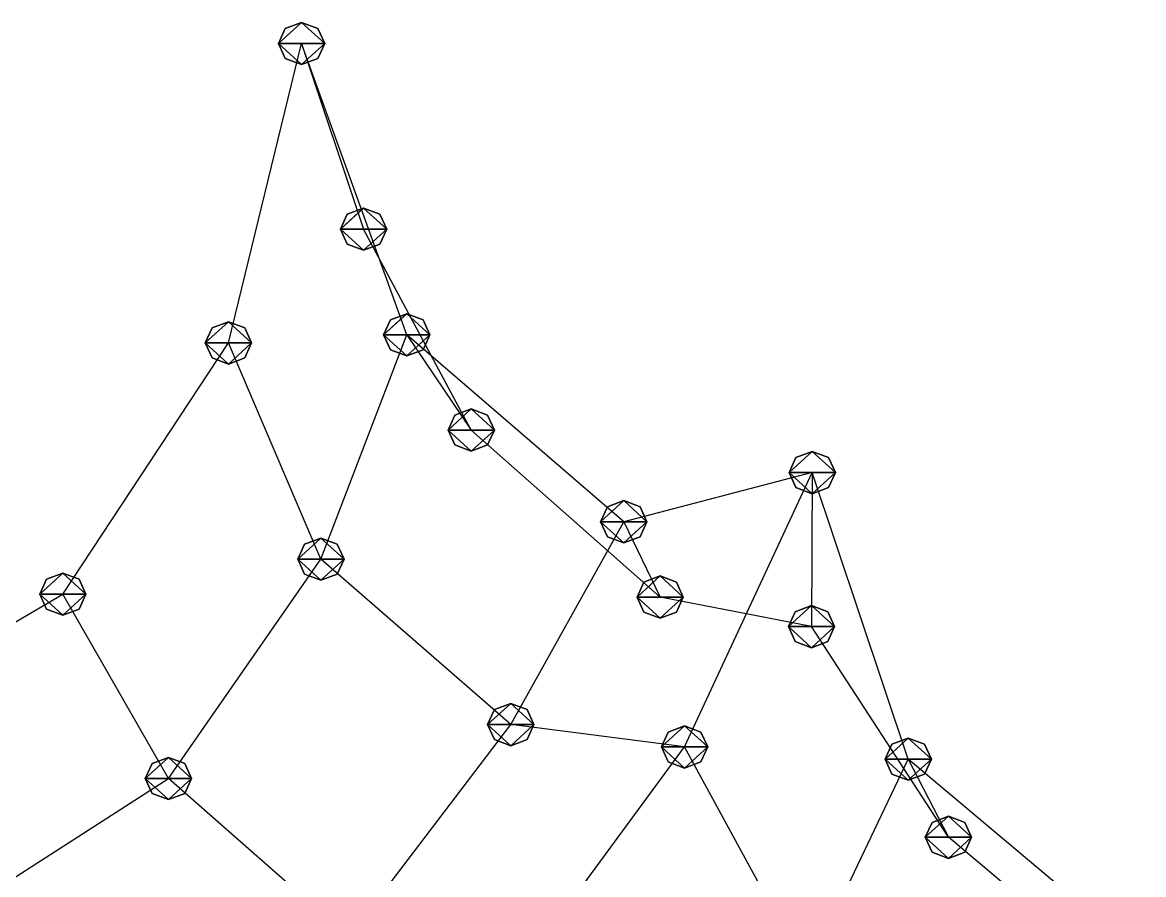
# Model space of a CAD drawing. Header units: metres. Extents: x -61 to 61, y -50 to 61.
# Drawn here: x -18.23 to 30.32, y 24.35 to 61.25 of the extents above; entities that cross this region are included whole.
import ezdxf

# ---------------------------------------------------------------- set-up
doc = ezdxf.new("R2010")
doc.units = ezdxf.units.M

msp = doc.modelspace()

# ---------------------------------------------------------------- linework, layer by layer
for p, q in [((-6.142948, 61.248173, -192.29597), (-6.8500547, 60.98041, -192.17728)), ((-6.142948, 61.248173, -192.29597), (-6.8500547, 60.98041, -192.17728)), ((-5.4358416, 60.98041, -192.17728), (-6.142948, 61.248173, -192.29597)), ((-5.4358416, 60.98041, -192.17728), (-6.142948, 61.248173, -192.29597)), ((-6.8500547, 60.98041, -192.17728), (-7.142948, 60.33397, -191.89072)), ((-6.8500547, 60.98041, -192.17728), (-7.142948, 60.33397, -191.89072)), ((-5.142948, 60.33397, -191.89072), (-5.4358416, 60.98041, -192.17728)), ((-5.142948, 60.33397, -191.89072), (-5.4358416, 60.98041, -192.17728)), ((-9.315121, 47.37079, -183.74988), (-6.142948, 60.33397, -191.89072)), ((-7.142948, 60.33397, -191.89072), (-6.8500547, 59.687527, -191.60416)), ((-7.142948, 60.33397, -191.89072), (-6.8500547, 59.687527, -191.60416)), ((-1.5893822, 47.722572, -184.19968), (-6.142948, 60.33397, -191.89072)), ((-6.142948, 60.33397, -191.89072), (-3.4588814, 52.298218, -181.24937)), ((-5.4358416, 59.687527, -191.60416), (-5.142948, 60.33397, -191.89072)), ((-5.4358416, 59.687527, -191.60416), (-5.142948, 60.33397, -191.89072)), ((-6.8500547, 59.687527, -191.60416), (-6.142948, 59.419765, -191.48546)), ((-6.8500547, 59.687527, -191.60416), (-6.142948, 59.419765, -191.48546)), ((-6.142948, 59.419765, -191.48546), (-5.4358416, 59.687527, -191.60416)), ((-6.142948, 59.419765, -191.48546), (-5.4358416, 59.687527, -191.60416)), ((-4.165988, 52.94466, -181.53593), (-4.4588814, 52.298218, -181.24937)), ((-4.165988, 52.94466, -181.53593), (-4.4588814, 52.298218, -181.24937)), ((-3.4588814, 53.21242, -181.65463), (-4.165988, 52.94466, -181.53593)), ((-3.4588814, 53.21242, -181.65463), (-4.165988, 52.94466, -181.53593)), ((-2.7517748, 52.94466, -181.53593), (-3.4588814, 53.21242, -181.65463)), ((-2.7517748, 52.94466, -181.53593), (-3.4588814, 53.21242, -181.65463)), ((-2.4588814, 52.298218, -181.24937), (-2.7517748, 52.94466, -181.53593)), ((-2.4588814, 52.298218, -181.24937), (-2.7517748, 52.94466, -181.53593)), ((-4.4588814, 52.298218, -181.24937), (-4.165988, 51.651775, -180.96281)), ((-4.4588814, 52.298218, -181.24937), (-4.165988, 51.651775, -180.96281)), ((1.2054482, 43.596977, -174.78705), (-3.4588814, 52.298218, -181.24937)), ((-2.7517748, 51.651775, -180.96281), (-2.4588814, 52.298218, -181.24937)), ((-2.7517748, 51.651775, -180.96281), (-2.4588814, 52.298218, -181.24937)), ((-4.165988, 51.651775, -180.96281), (-3.4588814, 51.384014, -180.84412)), ((-4.165988, 51.651775, -180.96281), (-3.4588814, 51.384014, -180.84412)), ((-3.4588814, 51.384014, -180.84412), (-2.7517748, 51.651775, -180.96281)), ((-3.4588814, 51.384014, -180.84412), (-2.7517748, 51.651775, -180.96281)), ((-1.5893822, 48.636776, -184.60493), (-2.2964888, 48.369015, -184.48624)), ((-1.5893822, 48.636776, -184.60493), (-2.2964888, 48.369015, -184.48624)), ((-0.88227546, 48.369015, -184.48624), (-1.5893822, 48.636776, -184.60493)), ((-0.88227546, 48.369015, -184.48624), (-1.5893822, 48.636776, -184.60493)), ((-9.315121, 48.284992, -184.15514), (-10.022227, 48.01723, -184.03644)), ((-9.315121, 48.284992, -184.15514), (-10.022227, 48.01723, -184.03644)), ((-8.608014, 48.01723, -184.03644), (-9.315121, 48.284992, -184.15514)), ((-8.608014, 48.01723, -184.03644), (-9.315121, 48.284992, -184.15514)), ((-2.2964888, 48.369015, -184.48624), (-2.5893822, 47.722572, -184.19968)), ((-2.2964888, 48.369015, -184.48624), (-2.5893822, 47.722572, -184.19968)), ((-0.5893823, 47.722572, -184.19968), (-0.88227546, 48.369015, -184.48624)), ((-0.5893823, 47.722572, -184.19968), (-0.88227546, 48.369015, -184.48624)), ((-10.022227, 48.01723, -184.03644), (-10.315121, 47.37079, -183.74988)), ((-10.022227, 48.01723, -184.03644), (-10.315121, 47.37079, -183.74988)), ((-8.315121, 47.37079, -183.74988), (-8.608014, 48.01723, -184.03644)), ((-8.315121, 47.37079, -183.74988), (-8.608014, 48.01723, -184.03644)), ((-5.3030434, 38.005547, -178.19658), (-1.5893822, 47.722572, -184.19968)), ((-2.5893822, 47.722572, -184.19968), (-2.296489, 47.07613, -183.91312)), ((-2.5893822, 47.722572, -184.19968), (-2.296489, 47.07613, -183.91312)), ((7.806984, 39.62567, -187.3828), (-1.5893822, 47.722572, -184.19968)), ((-1.5893822, 47.722572, -184.19968), (1.2054482, 43.596977, -174.78705)), ((-0.88227546, 47.07613, -183.91312), (-0.5893823, 47.722572, -184.19968)), ((-0.88227546, 47.07613, -183.91312), (-0.5893823, 47.722572, -184.19968)), ((-16.483028, 36.492134, -182.34744), (-9.315121, 47.37079, -183.74988)), ((-10.315121, 47.37079, -183.74988), (-10.022227, 46.724346, -183.46332)), ((-10.315121, 47.37079, -183.74988), (-10.022227, 46.724346, -183.46332)), ((-5.3030434, 38.005547, -178.19658), (-9.315121, 47.37079, -183.74988)), ((-8.608014, 46.724346, -183.46332), (-8.315121, 47.37079, -183.74988)), ((-8.608014, 46.724346, -183.46332), (-8.315121, 47.37079, -183.74988)), ((-10.022227, 46.724346, -183.46332), (-9.315121, 46.456585, -183.34462)), ((-10.022227, 46.724346, -183.46332), (-9.315121, 46.456585, -183.34462)), ((-9.315121, 46.456585, -183.34462), (-8.608014, 46.724346, -183.46332)), ((-9.315121, 46.456585, -183.34462), (-8.608014, 46.724346, -183.46332)), ((-2.296489, 47.07613, -183.91312), (-1.5893822, 46.80837, -183.79442)), ((-2.296489, 47.07613, -183.91312), (-1.5893822, 46.80837, -183.79442)), ((-1.5893822, 46.80837, -183.79442), (-0.88227546, 47.07613, -183.91312)), ((-1.5893822, 46.80837, -183.79442), (-0.88227546, 47.07613, -183.91312)), ((0.49834144, 44.24342, -175.07361), (0.20544815, 43.596977, -174.78705)), ((0.49834144, 44.24342, -175.07361), (0.20544815, 43.596977, -174.78705)), ((1.2054482, 44.51118, -175.1923), (0.49834144, 44.24342, -175.07361)), ((1.2054482, 44.51118, -175.1923), (0.49834144, 44.24342, -175.07361)), ((1.9125549, 44.24342, -175.07361), (1.2054482, 44.51118, -175.1923)), ((1.9125549, 44.24342, -175.07361), (1.2054482, 44.51118, -175.1923)), ((2.2054482, 43.596977, -174.78705), (1.9125549, 44.24342, -175.07361)), ((2.2054482, 43.596977, -174.78705), (1.9125549, 44.24342, -175.07361)), ((0.20544815, 43.596977, -174.78705), (0.49834138, 42.950535, -174.50049)), ((0.20544815, 43.596977, -174.78705), (0.49834138, 42.950535, -174.50049)), ((9.382599, 36.363228, -177.32101), (1.2054482, 43.596977, -174.78705)), ((1.9125549, 42.950535, -174.50049), (2.2054482, 43.596977, -174.78705)), ((1.9125549, 42.950535, -174.50049), (2.2054482, 43.596977, -174.78705)), ((0.49834138, 42.950535, -174.50049), (1.2054482, 42.682774, -174.38179)), ((0.49834138, 42.950535, -174.50049), (1.2054482, 42.682774, -174.38179)), ((1.2054482, 42.682774, -174.38179), (1.9125549, 42.950535, -174.50049)), ((1.2054482, 42.682774, -174.38179), (1.9125549, 42.950535, -174.50049)), ((15.264569, 42.40272, -200.28978), (14.971676, 41.75628, -200.00322)), ((15.264569, 42.40272, -200.28978), (14.971676, 41.75628, -200.00322)), ((15.971676, 42.670483, -200.40848), (15.264569, 42.40272, -200.28978)), ((15.971676, 42.670483, -200.40848), (15.264569, 42.40272, -200.28978)), ((16.678783, 42.40272, -200.28978), (15.971676, 42.670483, -200.40848)), ((16.678783, 42.40272, -200.28978), (15.971676, 42.670483, -200.40848)), ((16.971676, 41.75628, -200.00322), (16.678783, 42.40272, -200.28978)), ((16.971676, 41.75628, -200.00322), (16.678783, 42.40272, -200.28978)), ((15.971676, 41.75628, -200.00322), (7.806984, 39.62567, -187.3828)), ((10.444778, 29.875504, -189.5455), (15.971676, 41.75628, -200.00322)), ((14.971676, 41.75628, -200.00322), (15.264569, 41.109837, -199.71666)), ((14.971676, 41.75628, -200.00322), (15.264569, 41.109837, -199.71666)), ((15.971676, 41.75628, -200.00322), (15.935162, 35.084488, -187.00778)), ((20.12975, 29.346588, -192.00597), (15.971676, 41.75628, -200.00322)), ((16.678783, 41.109837, -199.71666), (16.971676, 41.75628, -200.00322)), ((16.678783, 41.109837, -199.71666), (16.971676, 41.75628, -200.00322)), ((15.264569, 41.109837, -199.71666), (15.971676, 40.842075, -199.59796)), ((15.264569, 41.109837, -199.71666), (15.971676, 40.842075, -199.59796)), ((15.971676, 40.842075, -199.59796), (16.678783, 41.109837, -199.71666)), ((15.971676, 40.842075, -199.59796), (16.678783, 41.109837, -199.71666)), ((7.806984, 40.539875, -187.78806), (7.0998774, 40.272114, -187.66936)), ((7.806984, 40.539875, -187.78806), (7.0998774, 40.272114, -187.66936)), ((8.514091, 40.272114, -187.66936), (7.806984, 40.539875, -187.78806)), ((8.514091, 40.272114, -187.66936), (7.806984, 40.539875, -187.78806)), ((7.0998774, 40.272114, -187.66936), (6.806984, 39.62567, -187.3828)), ((7.0998774, 40.272114, -187.66936), (6.806984, 39.62567, -187.3828)), ((8.806984, 39.62567, -187.3828), (8.514091, 40.272114, -187.66936)), ((8.806984, 39.62567, -187.3828), (8.514091, 40.272114, -187.66936)), ((2.911049, 30.843834, -180.75578), (7.806984, 39.62567, -187.3828)), ((6.806984, 39.62567, -187.3828), (7.0998774, 38.97923, -187.09624)), ((6.806984, 39.62567, -187.3828), (7.0998774, 38.97923, -187.09624)), ((7.806984, 39.62567, -187.3828), (9.382599, 36.363228, -177.32101)), ((8.514091, 38.97923, -187.09624), (8.806984, 39.62567, -187.3828)), ((8.514091, 38.97923, -187.09624), (8.806984, 39.62567, -187.3828)), ((-5.3030434, 38.91975, -178.60184), (-6.01015, 38.65199, -178.48314)), ((-5.3030434, 38.91975, -178.60184), (-6.01015, 38.65199, -178.48314)), ((-4.595937, 38.65199, -178.48314), (-5.3030434, 38.91975, -178.60184)), ((-4.595937, 38.65199, -178.48314), (-5.3030434, 38.91975, -178.60184)), ((7.0998774, 38.97923, -187.09624), (7.806984, 38.711468, -186.97754)), ((7.0998774, 38.97923, -187.09624), (7.806984, 38.711468, -186.97754)), ((7.806984, 38.711468, -186.97754), (8.514091, 38.97923, -187.09624)), ((7.806984, 38.711468, -186.97754), (8.514091, 38.97923, -187.09624)), ((-6.01015, 38.65199, -178.48314), (-6.3030434, 38.005547, -178.19658)), ((-6.01015, 38.65199, -178.48314), (-6.3030434, 38.005547, -178.19658)), ((-4.3030434, 38.005547, -178.19658), (-4.595937, 38.65199, -178.48314)), ((-4.3030434, 38.005547, -178.19658), (-4.595937, 38.65199, -178.48314)), ((-11.911175, 28.506416, -176.71533), (-5.3030434, 38.005547, -178.19658)), ((-6.3030434, 38.005547, -178.19658), (-6.01015, 37.359104, -177.91002)), ((-6.3030434, 38.005547, -178.19658), (-6.01015, 37.359104, -177.91002)), ((2.911049, 30.843834, -180.75578), (-5.3030434, 38.005547, -178.19658)), ((-4.595937, 37.359104, -177.91002), (-4.3030434, 38.005547, -178.19658)), ((-4.595937, 37.359104, -177.91002), (-4.3030434, 38.005547, -178.19658)), ((-16.483028, 37.406338, -182.7527), (-17.190136, 37.138577, -182.634)), ((-16.483028, 37.406338, -182.7527), (-17.190136, 37.138577, -182.634)), ((-15.775922, 37.138577, -182.634), (-16.483028, 37.406338, -182.7527)), ((-15.775922, 37.138577, -182.634), (-16.483028, 37.406338, -182.7527)), ((-17.190136, 37.138577, -182.634), (-17.483028, 36.492134, -182.34744)), ((-17.190136, 37.138577, -182.634), (-17.483028, 36.492134, -182.34744)), ((-15.483028, 36.492134, -182.34744), (-15.775922, 37.138577, -182.634)), ((-15.483028, 36.492134, -182.34744), (-15.775922, 37.138577, -182.634)), ((-6.01015, 37.359104, -177.91002), (-5.3030434, 37.091343, -177.79132)), ((-6.01015, 37.359104, -177.91002), (-5.3030434, 37.091343, -177.79132)), ((-5.3030434, 37.091343, -177.79132), (-4.595937, 37.359104, -177.91002)), ((-5.3030434, 37.091343, -177.79132), (-4.595937, 37.359104, -177.91002)), ((8.675492, 37.00967, -177.60757), (8.382599, 36.363228, -177.32101)), ((8.675492, 37.00967, -177.60757), (8.382599, 36.363228, -177.32101)), ((9.382599, 37.27743, -177.72627), (8.675492, 37.00967, -177.60757)), ((9.382599, 37.27743, -177.72627), (8.675492, 37.00967, -177.60757)), ((10.089705, 37.00967, -177.60757), (9.382599, 37.27743, -177.72627)), ((10.089705, 37.00967, -177.60757), (9.382599, 37.27743, -177.72627)), ((10.382599, 36.363228, -177.32101), (10.089705, 37.00967, -177.60757)), ((10.382599, 36.363228, -177.32101), (10.089705, 37.00967, -177.60757)), ((-25.21165, 31.372772, -190.56314), (-16.483028, 36.492134, -182.34744)), ((-17.483028, 36.492134, -182.34744), (-17.190136, 35.84569, -182.06088)), ((-17.483028, 36.492134, -182.34744), (-17.190136, 35.84569, -182.06088)), ((-11.911175, 28.506416, -176.71533), (-16.483028, 36.492134, -182.34744)), ((-15.775922, 35.84569, -182.06088), (-15.483028, 36.492134, -182.34744)), ((-15.775922, 35.84569, -182.06088), (-15.483028, 36.492134, -182.34744)), ((8.382599, 36.363228, -177.32101), (8.675492, 35.716785, -177.03445)), ((8.382599, 36.363228, -177.32101), (8.675492, 35.716785, -177.03445)), ((15.935162, 35.084488, -187.00778), (9.382599, 36.363228, -177.32101)), ((10.089705, 35.716785, -177.03445), (10.382599, 36.363228, -177.32101)), ((10.089705, 35.716785, -177.03445), (10.382599, 36.363228, -177.32101)), ((15.935162, 35.99869, -187.41304), (15.228055, 35.73093, -187.29434)), ((15.935162, 35.99869, -187.41304), (15.228055, 35.73093, -187.29434)), ((16.64227, 35.73093, -187.29434), (15.935162, 35.99869, -187.41304)), ((16.64227, 35.73093, -187.29434), (15.935162, 35.99869, -187.41304)), ((-17.190136, 35.84569, -182.06088), (-16.483028, 35.57793, -181.94218)), ((-17.190136, 35.84569, -182.06088), (-16.483028, 35.57793, -181.94218)), ((-16.483028, 35.57793, -181.94218), (-15.775922, 35.84569, -182.06088)), ((-16.483028, 35.57793, -181.94218), (-15.775922, 35.84569, -182.06088)), ((8.675492, 35.716785, -177.03445), (9.382599, 35.449024, -176.91576)), ((8.675492, 35.716785, -177.03445), (9.382599, 35.449024, -176.91576)), ((9.382599, 35.449024, -176.91576), (10.089705, 35.716785, -177.03445)), ((9.382599, 35.449024, -176.91576), (10.089705, 35.716785, -177.03445)), ((15.228055, 35.73093, -187.29434), (14.935162, 35.084488, -187.00778)), ((15.228055, 35.73093, -187.29434), (14.935162, 35.084488, -187.00778)), ((16.935162, 35.084488, -187.00778), (16.64227, 35.73093, -187.29434)), ((16.935162, 35.084488, -187.00778), (16.64227, 35.73093, -187.29434)), ((14.935162, 35.084488, -187.00778), (15.228055, 34.438046, -186.72122)), ((14.935162, 35.084488, -187.00778), (15.228055, 34.438046, -186.72122)), ((21.866524, 25.96354, -182.04001), (15.935162, 35.084488, -187.00778)), ((16.64227, 34.438046, -186.72122), (16.935162, 35.084488, -187.00778)), ((16.64227, 34.438046, -186.72122), (16.935162, 35.084488, -187.00778)), ((15.228055, 34.438046, -186.72122), (15.935162, 34.170284, -186.60252)), ((15.228055, 34.438046, -186.72122), (15.935162, 34.170284, -186.60252)), ((15.935162, 34.170284, -186.60252), (16.64227, 34.438046, -186.72122)), ((15.935162, 34.170284, -186.60252), (16.64227, 34.438046, -186.72122)), ((2.911049, 31.75804, -181.16104), (2.2039423, 31.490274, -181.04234)), ((2.911049, 31.75804, -181.16104), (2.2039423, 31.490274, -181.04234)), ((3.6181555, 31.490274, -181.04234), (2.911049, 31.75804, -181.16104)), ((3.6181555, 31.490274, -181.04234), (2.911049, 31.75804, -181.16104)), ((2.2039423, 31.490274, -181.04234), (1.9110489, 30.843834, -180.75578)), ((2.2039423, 31.490274, -181.04234), (1.9110489, 30.843834, -180.75578)), ((3.911049, 30.843834, -180.75578), (3.6181555, 31.490274, -181.04234)), ((3.911049, 30.843834, -180.75578), (3.6181555, 31.490274, -181.04234)), ((-4.084877, 21.649734, -179.08224), (2.911049, 30.843834, -180.75578)), ((1.9110489, 30.843834, -180.75578), (2.203942, 30.197393, -180.46922)), ((1.9110489, 30.843834, -180.75578), (2.203942, 30.197393, -180.46922)), ((10.444778, 29.875504, -189.5455), (2.911049, 30.843834, -180.75578)), ((3.6181555, 30.197393, -180.46922), (3.911049, 30.843834, -180.75578)), ((3.6181555, 30.197393, -180.46922), (3.911049, 30.843834, -180.75578)), ((10.444778, 30.78971, -189.95076), (9.737672, 30.521944, -189.83206)), ((10.444778, 30.78971, -189.95076), (9.737672, 30.521944, -189.83206)), ((11.151885, 30.521944, -189.83206), (10.444778, 30.78971, -189.95076)), ((11.151885, 30.521944, -189.83206), (10.444778, 30.78971, -189.95076)), ((2.203942, 30.197393, -180.46922), (2.911049, 29.929628, -180.35052)), ((2.203942, 30.197393, -180.46922), (2.911049, 29.929628, -180.35052)), ((2.911049, 29.929628, -180.35052), (3.6181555, 30.197393, -180.46922)), ((2.911049, 29.929628, -180.35052), (3.6181555, 30.197393, -180.46922)), ((9.737672, 30.521944, -189.83206), (9.444778, 29.875504, -189.5455)), ((9.737672, 30.521944, -189.83206), (9.444778, 29.875504, -189.5455)), ((11.444778, 29.875504, -189.5455), (11.151885, 30.521944, -189.83206)), ((11.444778, 29.875504, -189.5455), (11.151885, 30.521944, -189.83206)), ((20.12975, 30.260794, -192.41122), (19.422642, 29.993029, -192.29253)), ((20.12975, 30.260794, -192.41122), (19.422642, 29.993029, -192.29253)), ((20.836857, 29.993029, -192.29253), (20.12975, 30.260794, -192.41122)), ((20.836857, 29.993029, -192.29253), (20.12975, 30.260794, -192.41122)), ((2.6305084, 19.258667, -187.28642), (10.444778, 29.875504, -189.5455)), ((9.444778, 29.875504, -189.5455), (9.737672, 29.229063, -189.25894)), ((9.444778, 29.875504, -189.5455), (9.737672, 29.229063, -189.25894)), ((15.739056, 20.161964, -185.57379), (10.444778, 29.875504, -189.5455)), ((11.151885, 29.229063, -189.25894), (11.444778, 29.875504, -189.5455)), ((11.151885, 29.229063, -189.25894), (11.444778, 29.875504, -189.5455)), ((19.422642, 29.993029, -192.29253), (19.12975, 29.346588, -192.00597)), ((19.422642, 29.993029, -192.29253), (19.12975, 29.346588, -192.00597)), ((21.12975, 29.346588, -192.00597), (20.836857, 29.993029, -192.29253)), ((21.12975, 29.346588, -192.00597), (20.836857, 29.993029, -192.29253)), ((-12.618281, 29.152857, -177.00189), (-12.911175, 28.506416, -176.71533)), ((-12.618281, 29.152857, -177.00189), (-12.911175, 28.506416, -176.71533)), ((-11.911175, 29.420622, -177.12059), (-12.618281, 29.152857, -177.00189)), ((-11.911175, 29.420622, -177.12059), (-12.618281, 29.152857, -177.00189)), ((-11.204068, 29.152857, -177.00189), (-11.911175, 29.420622, -177.12059)), ((-11.204068, 29.152857, -177.00189), (-11.911175, 29.420622, -177.12059)), ((-10.911175, 28.506416, -176.71533), (-11.204068, 29.152857, -177.00189)), ((-10.911175, 28.506416, -176.71533), (-11.204068, 29.152857, -177.00189)), ((9.737672, 29.229063, -189.25894), (10.444778, 28.961298, -189.14024)), ((9.737672, 29.229063, -189.25894), (10.444778, 28.961298, -189.14024)), ((10.444778, 28.961298, -189.14024), (11.151885, 29.229063, -189.25894)), ((10.444778, 28.961298, -189.14024), (11.151885, 29.229063, -189.25894)), ((15.739056, 20.161964, -185.57379), (20.12975, 29.346588, -192.00597)), ((19.12975, 29.346588, -192.00597), (19.422642, 28.700148, -191.7194)), ((19.12975, 29.346588, -192.00597), (19.422642, 28.700148, -191.7194)), ((29.584003, 21.404419, -195.47415), (20.12975, 29.346588, -192.00597)), ((20.12975, 29.346588, -192.00597), (21.866524, 25.96354, -182.04001)), ((20.836857, 28.700148, -191.7194), (21.12975, 29.346588, -192.00597)), ((20.836857, 28.700148, -191.7194), (21.12975, 29.346588, -192.00597)), ((19.422642, 28.700148, -191.7194), (20.12975, 28.432383, -191.60071)), ((19.422642, 28.700148, -191.7194), (20.12975, 28.432383, -191.60071)), ((20.12975, 28.432383, -191.60071), (20.836857, 28.700148, -191.7194)), ((20.12975, 28.432383, -191.60071), (20.836857, 28.700148, -191.7194)), ((-19.54633, 23.593903, -184.07362), (-11.911175, 28.506416, -176.71533)), ((-12.911175, 28.506416, -176.71533), (-12.618281, 27.859976, -176.42877)), ((-12.911175, 28.506416, -176.71533), (-12.618281, 27.859976, -176.42877)), ((-4.084877, 21.649734, -179.08224), (-11.911175, 28.506416, -176.71533)), ((-11.204068, 27.859976, -176.42877), (-10.911175, 28.506416, -176.71533)), ((-11.204068, 27.859976, -176.42877), (-10.911175, 28.506416, -176.71533)), ((-12.618281, 27.859976, -176.42877), (-11.911175, 27.59221, -176.31007)), ((-12.618281, 27.859976, -176.42877), (-11.911175, 27.59221, -176.31007)), ((-11.911175, 27.59221, -176.31007), (-11.204068, 27.859976, -176.42877)), ((-11.911175, 27.59221, -176.31007), (-11.204068, 27.859976, -176.42877)), ((21.866524, 26.877745, -182.44527), (21.159416, 26.60998, -182.32657)), ((21.866524, 26.877745, -182.44527), (21.159416, 26.60998, -182.32657)), ((22.573631, 26.60998, -182.32657), (21.866524, 26.877745, -182.44527)), ((22.573631, 26.60998, -182.32657), (21.866524, 26.877745, -182.44527)), ((21.159416, 26.60998, -182.32657), (20.866524, 25.96354, -182.04001)), ((21.159416, 26.60998, -182.32657), (20.866524, 25.96354, -182.04001)), ((22.866524, 25.96354, -182.04001), (22.573631, 26.60998, -182.32657)), ((22.866524, 25.96354, -182.04001), (22.573631, 26.60998, -182.32657)), ((20.866524, 25.96354, -182.04001), (21.159416, 25.317099, -181.75345)), ((20.866524, 25.96354, -182.04001), (21.159416, 25.317099, -181.75345)), ((30.317818, 18.8639, -185.14029), (21.866524, 25.96354, -182.04001)), ((22.573631, 25.317099, -181.75345), (22.866524, 25.96354, -182.04001)), ((22.573631, 25.317099, -181.75345), (22.866524, 25.96354, -182.04001)), ((21.159416, 25.317099, -181.75345), (21.866524, 25.049334, -181.63475)), ((21.159416, 25.317099, -181.75345), (21.866524, 25.049334, -181.63475)), ((21.866524, 25.049334, -181.63475), (22.573631, 25.317099, -181.75345)), ((21.866524, 25.049334, -181.63475), (22.573631, 25.317099, -181.75345))]:
    msp.add_line(p, q)
for points in [[(-7.142948, 60.33397, -191.89072), (-6.8500547, 60.98041, -192.17728), (-6.142948, 61.248173, -192.29597), (-6.142848, 61.248272, -192.29587)], [(-7.142948, 60.33397, -191.89072), (-6.8500547, 60.98041, -192.17728), (-6.142948, 61.248173, -192.29597), (-6.142848, 61.248272, -192.29587)], [(-7.142948, 60.33397, -191.89072), (-6.142948, 61.248173, -192.29597), (-5.142948, 60.33397, -191.89072), (-5.142848, 60.33407, -191.89061)], [(-7.142948, 60.33397, -191.89072), (-6.142948, 61.248173, -192.29597), (-5.142948, 60.33397, -191.89072), (-5.142848, 60.33407, -191.89061)], [(-6.142948, 61.248173, -192.29597), (-5.4358416, 60.98041, -192.17728), (-5.142948, 60.33397, -191.89072), (-5.142848, 60.33407, -191.89061)], [(-6.142948, 61.248173, -192.29597), (-5.4358416, 60.98041, -192.17728), (-5.142948, 60.33397, -191.89072), (-5.142848, 60.33407, -191.89061)], [(-6.142948, 59.419765, -191.48546), (-6.8500547, 59.687527, -191.60416), (-7.142948, 60.33397, -191.89072), (-7.142848, 60.33407, -191.89061)], [(-5.142948, 60.33397, -191.89072), (-6.142948, 59.419765, -191.48546), (-7.142948, 60.33397, -191.89072), (-7.142848, 60.33407, -191.89061)], [(-6.142948, 59.419765, -191.48546), (-6.8500547, 59.687527, -191.60416), (-7.142948, 60.33397, -191.89072), (-7.142848, 60.33407, -191.89061)], [(-5.142948, 60.33397, -191.89072), (-6.142948, 59.419765, -191.48546), (-7.142948, 60.33397, -191.89072), (-7.142848, 60.33407, -191.89061)], [(-5.142948, 60.33397, -191.89072), (-5.4358416, 59.687527, -191.60416), (-6.142948, 59.419765, -191.48546), (-6.142848, 59.419865, -191.48535)], [(-5.142948, 60.33397, -191.89072), (-5.4358416, 59.687527, -191.60416), (-6.142948, 59.419765, -191.48546), (-6.142848, 59.419865, -191.48535)], [(-4.4588814, 52.298218, -181.24937), (-4.165988, 52.94466, -181.53593), (-3.4588814, 53.21242, -181.65463), (-3.4587815, 53.21252, -181.65453)], [(-4.4588814, 52.298218, -181.24937), (-4.165988, 52.94466, -181.53593), (-3.4588814, 53.21242, -181.65463), (-3.4587815, 53.21252, -181.65453)], [(-4.4588814, 52.298218, -181.24937), (-3.4588814, 53.21242, -181.65463), (-2.4588814, 52.298218, -181.24937), (-2.4587815, 52.298317, -181.24927)], [(-4.4588814, 52.298218, -181.24937), (-3.4588814, 53.21242, -181.65463), (-2.4588814, 52.298218, -181.24937), (-2.4587815, 52.298317, -181.24927)], [(-3.4588814, 53.21242, -181.65463), (-2.7517748, 52.94466, -181.53593), (-2.4588814, 52.298218, -181.24937), (-2.4587815, 52.298317, -181.24927)], [(-3.4588814, 53.21242, -181.65463), (-2.7517748, 52.94466, -181.53593), (-2.4588814, 52.298218, -181.24937), (-2.4587815, 52.298317, -181.24927)], [(-3.4588814, 51.384014, -180.84412), (-4.165988, 51.651775, -180.96281), (-4.4588814, 52.298218, -181.24937), (-4.4587812, 52.298317, -181.24927)], [(-2.4588814, 52.298218, -181.24937), (-3.4588814, 51.384014, -180.84412), (-4.4588814, 52.298218, -181.24937), (-4.4587812, 52.298317, -181.24927)], [(-3.4588814, 51.384014, -180.84412), (-4.165988, 51.651775, -180.96281), (-4.4588814, 52.298218, -181.24937), (-4.4587812, 52.298317, -181.24927)], [(-2.4588814, 52.298218, -181.24937), (-3.4588814, 51.384014, -180.84412), (-4.4588814, 52.298218, -181.24937), (-4.4587812, 52.298317, -181.24927)], [(-2.4588814, 52.298218, -181.24937), (-2.7517748, 51.651775, -180.96281), (-3.4588814, 51.384014, -180.84412), (-3.4587815, 51.384113, -180.84401)], [(-2.4588814, 52.298218, -181.24937), (-2.7517748, 51.651775, -180.96281), (-3.4588814, 51.384014, -180.84412), (-3.4587815, 51.384113, -180.84401)], [(-2.5893822, 47.722572, -184.19968), (-2.2964888, 48.369015, -184.48624), (-1.5893822, 48.636776, -184.60493), (-1.5892822, 48.636875, -184.60483)], [(-2.5893822, 47.722572, -184.19968), (-2.2964888, 48.369015, -184.48624), (-1.5893822, 48.636776, -184.60493), (-1.5892822, 48.636875, -184.60483)], [(-2.5893822, 47.722572, -184.19968), (-1.5893822, 48.636776, -184.60493), (-0.5893823, 47.722572, -184.19968), (-0.5892823, 47.72267, -184.19957)], [(-2.5893822, 47.722572, -184.19968), (-1.5893822, 48.636776, -184.60493), (-0.5893823, 47.722572, -184.19968), (-0.5892823, 47.72267, -184.19957)], [(-1.5893822, 48.636776, -184.60493), (-0.88227546, 48.369015, -184.48624), (-0.5893823, 47.722572, -184.19968), (-0.5892823, 47.72267, -184.19957)], [(-1.5893822, 48.636776, -184.60493), (-0.88227546, 48.369015, -184.48624), (-0.5893823, 47.722572, -184.19968), (-0.5892823, 47.72267, -184.19957)], [(-10.315121, 47.37079, -183.74988), (-10.022227, 48.01723, -184.03644), (-9.315121, 48.284992, -184.15514), (-9.315021, 48.28509, -184.15503)], [(-10.315121, 47.37079, -183.74988), (-10.022227, 48.01723, -184.03644), (-9.315121, 48.284992, -184.15514), (-9.315021, 48.28509, -184.15503)], [(-10.315121, 47.37079, -183.74988), (-9.315121, 48.284992, -184.15514), (-8.315121, 47.37079, -183.74988), (-8.315021, 47.370888, -183.74977)], [(-10.315121, 47.37079, -183.74988), (-9.315121, 48.284992, -184.15514), (-8.315121, 47.37079, -183.74988), (-8.315021, 47.370888, -183.74977)], [(-9.315121, 48.284992, -184.15514), (-8.608014, 48.01723, -184.03644), (-8.315121, 47.37079, -183.74988), (-8.315021, 47.370888, -183.74977)], [(-9.315121, 48.284992, -184.15514), (-8.608014, 48.01723, -184.03644), (-8.315121, 47.37079, -183.74988), (-8.315021, 47.370888, -183.74977)], [(-1.5893822, 46.80837, -183.79442), (-2.296489, 47.07613, -183.91312), (-2.5893822, 47.722572, -184.19968), (-2.5892823, 47.72267, -184.19957)], [(-0.5893823, 47.722572, -184.19968), (-1.5893822, 46.80837, -183.79442), (-2.5893822, 47.722572, -184.19968), (-2.5892823, 47.72267, -184.19957)], [(-1.5893822, 46.80837, -183.79442), (-2.296489, 47.07613, -183.91312), (-2.5893822, 47.722572, -184.19968), (-2.5892823, 47.72267, -184.19957)], [(-0.5893823, 47.722572, -184.19968), (-1.5893822, 46.80837, -183.79442), (-2.5893822, 47.722572, -184.19968), (-2.5892823, 47.72267, -184.19957)], [(-0.5893823, 47.722572, -184.19968), (-0.88227546, 47.07613, -183.91312), (-1.5893822, 46.80837, -183.79442), (-1.5892822, 46.808468, -183.79431)], [(-0.5893823, 47.722572, -184.19968), (-0.88227546, 47.07613, -183.91312), (-1.5893822, 46.80837, -183.79442), (-1.5892822, 46.808468, -183.79431)], [(-9.315121, 46.456585, -183.34462), (-10.022227, 46.724346, -183.46332), (-10.315121, 47.37079, -183.74988), (-10.315021, 47.370888, -183.74977)], [(-8.315121, 47.37079, -183.74988), (-9.315121, 46.456585, -183.34462), (-10.315121, 47.37079, -183.74988), (-10.315021, 47.370888, -183.74977)], [(-9.315121, 46.456585, -183.34462), (-10.022227, 46.724346, -183.46332), (-10.315121, 47.37079, -183.74988), (-10.315021, 47.370888, -183.74977)], [(-8.315121, 47.37079, -183.74988), (-9.315121, 46.456585, -183.34462), (-10.315121, 47.37079, -183.74988), (-10.315021, 47.370888, -183.74977)], [(-8.315121, 47.37079, -183.74988), (-8.608014, 46.724346, -183.46332), (-9.315121, 46.456585, -183.34462), (-9.315021, 46.456684, -183.34451)], [(-8.315121, 47.37079, -183.74988), (-8.608014, 46.724346, -183.46332), (-9.315121, 46.456585, -183.34462), (-9.315021, 46.456684, -183.34451)], [(0.20544815, 43.596977, -174.78705), (0.49834144, 44.24342, -175.07361), (1.2054482, 44.51118, -175.1923), (1.2055482, 44.51128, -175.1922)], [(0.20544815, 43.596977, -174.78705), (0.49834144, 44.24342, -175.07361), (1.2054482, 44.51118, -175.1923), (1.2055482, 44.51128, -175.1922)], [(0.20544815, 43.596977, -174.78705), (1.2054482, 44.51118, -175.1923), (2.2054482, 43.596977, -174.78705), (2.205548, 43.597076, -174.78694)], [(0.20544815, 43.596977, -174.78705), (1.2054482, 44.51118, -175.1923), (2.2054482, 43.596977, -174.78705), (2.205548, 43.597076, -174.78694)], [(1.2054482, 44.51118, -175.1923), (1.9125549, 44.24342, -175.07361), (2.2054482, 43.596977, -174.78705), (2.205548, 43.597076, -174.78694)], [(1.2054482, 44.51118, -175.1923), (1.9125549, 44.24342, -175.07361), (2.2054482, 43.596977, -174.78705), (2.205548, 43.597076, -174.78694)], [(1.2054482, 42.682774, -174.38179), (0.49834138, 42.950535, -174.50049), (0.20544815, 43.596977, -174.78705), (0.20554815, 43.597076, -174.78694)], [(2.2054482, 43.596977, -174.78705), (1.2054482, 42.682774, -174.38179), (0.20544815, 43.596977, -174.78705), (0.20554815, 43.597076, -174.78694)], [(1.2054482, 42.682774, -174.38179), (0.49834138, 42.950535, -174.50049), (0.20544815, 43.596977, -174.78705), (0.20554815, 43.597076, -174.78694)], [(2.2054482, 43.596977, -174.78705), (1.2054482, 42.682774, -174.38179), (0.20544815, 43.596977, -174.78705), (0.20554815, 43.597076, -174.78694)], [(2.2054482, 43.596977, -174.78705), (1.9125549, 42.950535, -174.50049), (1.2054482, 42.682774, -174.38179), (1.2055482, 42.682873, -174.38168)], [(2.2054482, 43.596977, -174.78705), (1.9125549, 42.950535, -174.50049), (1.2054482, 42.682774, -174.38179), (1.2055482, 42.682873, -174.38168)], [(14.971676, 41.75628, -200.00322), (15.264569, 42.40272, -200.28978), (15.971676, 42.670483, -200.40848), (15.971776, 42.67058, -200.40837)], [(14.971676, 41.75628, -200.00322), (15.264569, 42.40272, -200.28978), (15.971676, 42.670483, -200.40848), (15.971776, 42.67058, -200.40837)], [(14.971676, 41.75628, -200.00322), (15.971676, 42.670483, -200.40848), (16.971676, 41.75628, -200.00322), (16.971775, 41.75638, -200.00311)], [(14.971676, 41.75628, -200.00322), (15.971676, 42.670483, -200.40848), (16.971676, 41.75628, -200.00322), (16.971775, 41.75638, -200.00311)], [(15.971676, 42.670483, -200.40848), (16.678783, 42.40272, -200.28978), (16.971676, 41.75628, -200.00322), (16.971775, 41.75638, -200.00311)], [(15.971676, 42.670483, -200.40848), (16.678783, 42.40272, -200.28978), (16.971676, 41.75628, -200.00322), (16.971775, 41.75638, -200.00311)], [(15.971676, 40.842075, -199.59796), (15.264569, 41.109837, -199.71666), (14.971676, 41.75628, -200.00322), (14.971776, 41.75638, -200.00311)], [(16.971676, 41.75628, -200.00322), (15.971676, 40.842075, -199.59796), (14.971676, 41.75628, -200.00322), (14.971776, 41.75638, -200.00311)], [(15.971676, 40.842075, -199.59796), (15.264569, 41.109837, -199.71666), (14.971676, 41.75628, -200.00322), (14.971776, 41.75638, -200.00311)], [(16.971676, 41.75628, -200.00322), (15.971676, 40.842075, -199.59796), (14.971676, 41.75628, -200.00322), (14.971776, 41.75638, -200.00311)], [(16.971676, 41.75628, -200.00322), (16.678783, 41.109837, -199.71666), (15.971676, 40.842075, -199.59796), (15.971776, 40.842175, -199.59785)], [(16.971676, 41.75628, -200.00322), (16.678783, 41.109837, -199.71666), (15.971676, 40.842075, -199.59796), (15.971776, 40.842175, -199.59785)], [(6.806984, 39.62567, -187.3828), (7.0998774, 40.272114, -187.66936), (7.806984, 40.539875, -187.78806), (7.807084, 40.539974, -187.78795)], [(6.806984, 39.62567, -187.3828), (7.0998774, 40.272114, -187.66936), (7.806984, 40.539875, -187.78806), (7.807084, 40.539974, -187.78795)], [(6.806984, 39.62567, -187.3828), (7.806984, 40.539875, -187.78806), (8.806984, 39.62567, -187.3828), (8.807084, 39.62577, -187.38269)], [(6.806984, 39.62567, -187.3828), (7.806984, 40.539875, -187.78806), (8.806984, 39.62567, -187.3828), (8.807084, 39.62577, -187.38269)], [(7.806984, 40.539875, -187.78806), (8.514091, 40.272114, -187.66936), (8.806984, 39.62567, -187.3828), (8.807084, 39.62577, -187.38269)], [(7.806984, 40.539875, -187.78806), (8.514091, 40.272114, -187.66936), (8.806984, 39.62567, -187.3828), (8.807084, 39.62577, -187.38269)], [(7.806984, 38.711468, -186.97754), (7.0998774, 38.97923, -187.09624), (6.806984, 39.62567, -187.3828), (6.807084, 39.62577, -187.38269)], [(8.806984, 39.62567, -187.3828), (7.806984, 38.711468, -186.97754), (6.806984, 39.62567, -187.3828), (6.807084, 39.62577, -187.38269)], [(7.806984, 38.711468, -186.97754), (7.0998774, 38.97923, -187.09624), (6.806984, 39.62567, -187.3828), (6.807084, 39.62577, -187.38269)], [(8.806984, 39.62567, -187.3828), (7.806984, 38.711468, -186.97754), (6.806984, 39.62567, -187.3828), (6.807084, 39.62577, -187.38269)], [(8.806984, 39.62567, -187.3828), (8.514091, 38.97923, -187.09624), (7.806984, 38.711468, -186.97754), (7.807084, 38.711567, -186.97743)], [(8.806984, 39.62567, -187.3828), (8.514091, 38.97923, -187.09624), (7.806984, 38.711468, -186.97754), (7.807084, 38.711567, -186.97743)], [(-6.3030434, 38.005547, -178.19658), (-6.01015, 38.65199, -178.48314), (-5.3030434, 38.91975, -178.60184), (-5.302943, 38.91985, -178.60173)], [(-6.3030434, 38.005547, -178.19658), (-6.01015, 38.65199, -178.48314), (-5.3030434, 38.91975, -178.60184), (-5.302943, 38.91985, -178.60173)], [(-6.3030434, 38.005547, -178.19658), (-5.3030434, 38.91975, -178.60184), (-4.3030434, 38.005547, -178.19658), (-4.302943, 38.005646, -178.19647)], [(-6.3030434, 38.005547, -178.19658), (-5.3030434, 38.91975, -178.60184), (-4.3030434, 38.005547, -178.19658), (-4.302943, 38.005646, -178.19647)], [(-5.3030434, 38.91975, -178.60184), (-4.595937, 38.65199, -178.48314), (-4.3030434, 38.005547, -178.19658), (-4.302943, 38.005646, -178.19647)], [(-5.3030434, 38.91975, -178.60184), (-4.595937, 38.65199, -178.48314), (-4.3030434, 38.005547, -178.19658), (-4.302943, 38.005646, -178.19647)], [(-5.3030434, 37.091343, -177.79132), (-6.01015, 37.359104, -177.91002), (-6.3030434, 38.005547, -178.19658), (-6.302943, 38.005646, -178.19647)], [(-4.3030434, 38.005547, -178.19658), (-5.3030434, 37.091343, -177.79132), (-6.3030434, 38.005547, -178.19658), (-6.302943, 38.005646, -178.19647)], [(-5.3030434, 37.091343, -177.79132), (-6.01015, 37.359104, -177.91002), (-6.3030434, 38.005547, -178.19658), (-6.302943, 38.005646, -178.19647)], [(-4.3030434, 38.005547, -178.19658), (-5.3030434, 37.091343, -177.79132), (-6.3030434, 38.005547, -178.19658), (-6.302943, 38.005646, -178.19647)], [(-4.3030434, 38.005547, -178.19658), (-4.595937, 37.359104, -177.91002), (-5.3030434, 37.091343, -177.79132), (-5.302943, 37.091442, -177.79121)], [(-4.3030434, 38.005547, -178.19658), (-4.595937, 37.359104, -177.91002), (-5.3030434, 37.091343, -177.79132), (-5.302943, 37.091442, -177.79121)], [(-17.483028, 36.492134, -182.34744), (-17.190136, 37.138577, -182.634), (-16.483028, 37.406338, -182.7527), (-16.48293, 37.406437, -182.7526)], [(-17.483028, 36.492134, -182.34744), (-17.190136, 37.138577, -182.634), (-16.483028, 37.406338, -182.7527), (-16.48293, 37.406437, -182.7526)], [(-17.483028, 36.492134, -182.34744), (-16.483028, 37.406338, -182.7527), (-15.483028, 36.492134, -182.34744), (-15.482928, 36.492233, -182.34734)], [(-17.483028, 36.492134, -182.34744), (-16.483028, 37.406338, -182.7527), (-15.483028, 36.492134, -182.34744), (-15.482928, 36.492233, -182.34734)], [(-16.483028, 37.406338, -182.7527), (-15.775922, 37.138577, -182.634), (-15.483028, 36.492134, -182.34744), (-15.482928, 36.492233, -182.34734)], [(-16.483028, 37.406338, -182.7527), (-15.775922, 37.138577, -182.634), (-15.483028, 36.492134, -182.34744), (-15.482928, 36.492233, -182.34734)], [(8.382599, 36.363228, -177.32101), (8.675492, 37.00967, -177.60757), (9.382599, 37.27743, -177.72627), (9.382699, 37.27753, -177.72617)], [(8.382599, 36.363228, -177.32101), (8.675492, 37.00967, -177.60757), (9.382599, 37.27743, -177.72627), (9.382699, 37.27753, -177.72617)], [(8.382599, 36.363228, -177.32101), (9.382599, 37.27743, -177.72627), (10.382599, 36.363228, -177.32101), (10.382699, 36.363327, -177.3209)], [(8.382599, 36.363228, -177.32101), (9.382599, 37.27743, -177.72627), (10.382599, 36.363228, -177.32101), (10.382699, 36.363327, -177.3209)], [(9.382599, 37.27743, -177.72627), (10.089705, 37.00967, -177.60757), (10.382599, 36.363228, -177.32101), (10.382699, 36.363327, -177.3209)], [(9.382599, 37.27743, -177.72627), (10.089705, 37.00967, -177.60757), (10.382599, 36.363228, -177.32101), (10.382699, 36.363327, -177.3209)], [(-16.483028, 35.57793, -181.94218), (-17.190136, 35.84569, -182.06088), (-17.483028, 36.492134, -182.34744), (-17.48293, 36.492233, -182.34734)], [(-15.483028, 36.492134, -182.34744), (-16.483028, 35.57793, -181.94218), (-17.483028, 36.492134, -182.34744), (-17.48293, 36.492233, -182.34734)], [(-16.483028, 35.57793, -181.94218), (-17.190136, 35.84569, -182.06088), (-17.483028, 36.492134, -182.34744), (-17.48293, 36.492233, -182.34734)], [(-15.483028, 36.492134, -182.34744), (-16.483028, 35.57793, -181.94218), (-17.483028, 36.492134, -182.34744), (-17.48293, 36.492233, -182.34734)], [(-15.483028, 36.492134, -182.34744), (-15.775922, 35.84569, -182.06088), (-16.483028, 35.57793, -181.94218), (-16.48293, 35.57803, -181.94208)], [(-15.483028, 36.492134, -182.34744), (-15.775922, 35.84569, -182.06088), (-16.483028, 35.57793, -181.94218), (-16.48293, 35.57803, -181.94208)], [(9.382599, 35.449024, -176.91576), (8.675492, 35.716785, -177.03445), (8.382599, 36.363228, -177.32101), (8.382699, 36.363327, -177.3209)], [(10.382599, 36.363228, -177.32101), (9.382599, 35.449024, -176.91576), (8.382599, 36.363228, -177.32101), (8.382699, 36.363327, -177.3209)], [(9.382599, 35.449024, -176.91576), (8.675492, 35.716785, -177.03445), (8.382599, 36.363228, -177.32101), (8.382699, 36.363327, -177.3209)], [(10.382599, 36.363228, -177.32101), (9.382599, 35.449024, -176.91576), (8.382599, 36.363228, -177.32101), (8.382699, 36.363327, -177.3209)], [(10.382599, 36.363228, -177.32101), (10.089705, 35.716785, -177.03445), (9.382599, 35.449024, -176.91576), (9.382699, 35.449123, -176.91565)], [(10.382599, 36.363228, -177.32101), (10.089705, 35.716785, -177.03445), (9.382599, 35.449024, -176.91576), (9.382699, 35.449123, -176.91565)], [(14.935162, 35.084488, -187.00778), (15.228055, 35.73093, -187.29434), (15.935162, 35.99869, -187.41304), (15.935262, 35.99879, -187.41293)], [(14.935162, 35.084488, -187.00778), (15.228055, 35.73093, -187.29434), (15.935162, 35.99869, -187.41304), (15.935262, 35.99879, -187.41293)], [(14.935162, 35.084488, -187.00778), (15.935162, 35.99869, -187.41304), (16.935162, 35.084488, -187.00778), (16.93526, 35.084587, -187.00768)], [(14.935162, 35.084488, -187.00778), (15.935162, 35.99869, -187.41304), (16.935162, 35.084488, -187.00778), (16.93526, 35.084587, -187.00768)], [(15.935162, 35.99869, -187.41304), (16.64227, 35.73093, -187.29434), (16.935162, 35.084488, -187.00778), (16.93526, 35.084587, -187.00768)], [(15.935162, 35.99869, -187.41304), (16.64227, 35.73093, -187.29434), (16.935162, 35.084488, -187.00778), (16.93526, 35.084587, -187.00768)], [(15.935162, 34.170284, -186.60252), (15.228055, 34.438046, -186.72122), (14.935162, 35.084488, -187.00778), (14.935262, 35.084587, -187.00768)], [(16.935162, 35.084488, -187.00778), (15.935162, 34.170284, -186.60252), (14.935162, 35.084488, -187.00778), (14.935262, 35.084587, -187.00768)], [(15.935162, 34.170284, -186.60252), (15.228055, 34.438046, -186.72122), (14.935162, 35.084488, -187.00778), (14.935262, 35.084587, -187.00768)], [(16.935162, 35.084488, -187.00778), (15.935162, 34.170284, -186.60252), (14.935162, 35.084488, -187.00778), (14.935262, 35.084587, -187.00768)], [(16.935162, 35.084488, -187.00778), (16.64227, 34.438046, -186.72122), (15.935162, 34.170284, -186.60252), (15.935262, 34.170383, -186.60242)], [(16.935162, 35.084488, -187.00778), (16.64227, 34.438046, -186.72122), (15.935162, 34.170284, -186.60252), (15.935262, 34.170383, -186.60242)], [(1.9110489, 30.843834, -180.75578), (2.2039423, 31.490274, -181.04234), (2.911049, 31.75804, -181.16104), (2.9111488, 31.758139, -181.16093)], [(1.9110489, 30.843834, -180.75578), (2.2039423, 31.490274, -181.04234), (2.911049, 31.75804, -181.16104), (2.9111488, 31.758139, -181.16093)], [(1.9110489, 30.843834, -180.75578), (2.911049, 31.75804, -181.16104), (3.911049, 30.843834, -180.75578), (3.9111488, 30.843933, -180.75568)], [(1.9110489, 30.843834, -180.75578), (2.911049, 31.75804, -181.16104), (3.911049, 30.843834, -180.75578), (3.9111488, 30.843933, -180.75568)], [(2.911049, 31.75804, -181.16104), (3.6181555, 31.490274, -181.04234), (3.911049, 30.843834, -180.75578), (3.9111488, 30.843933, -180.75568)], [(2.911049, 31.75804, -181.16104), (3.6181555, 31.490274, -181.04234), (3.911049, 30.843834, -180.75578), (3.9111488, 30.843933, -180.75568)], [(2.911049, 29.929628, -180.35052), (2.203942, 30.197393, -180.46922), (1.9110489, 30.843834, -180.75578), (1.9111489, 30.843933, -180.75568)], [(3.911049, 30.843834, -180.75578), (2.911049, 29.929628, -180.35052), (1.9110489, 30.843834, -180.75578), (1.9111489, 30.843933, -180.75568)], [(2.911049, 29.929628, -180.35052), (2.203942, 30.197393, -180.46922), (1.9110489, 30.843834, -180.75578), (1.9111489, 30.843933, -180.75568)], [(3.911049, 30.843834, -180.75578), (2.911049, 29.929628, -180.35052), (1.9110489, 30.843834, -180.75578), (1.9111489, 30.843933, -180.75568)], [(3.911049, 30.843834, -180.75578), (3.6181555, 30.197393, -180.46922), (2.911049, 29.929628, -180.35052), (2.9111488, 29.929728, -180.35042)], [(3.911049, 30.843834, -180.75578), (3.6181555, 30.197393, -180.46922), (2.911049, 29.929628, -180.35052), (2.9111488, 29.929728, -180.35042)], [(9.444778, 29.875504, -189.5455), (9.737672, 30.521944, -189.83206), (10.444778, 30.78971, -189.95076), (10.444879, 30.789808, -189.95065)], [(9.444778, 29.875504, -189.5455), (9.737672, 30.521944, -189.83206), (10.444778, 30.78971, -189.95076), (10.444879, 30.789808, -189.95065)], [(9.444778, 29.875504, -189.5455), (10.444778, 30.78971, -189.95076), (11.444778, 29.875504, -189.5455), (11.444879, 29.875603, -189.5454)], [(9.444778, 29.875504, -189.5455), (10.444778, 30.78971, -189.95076), (11.444778, 29.875504, -189.5455), (11.444879, 29.875603, -189.5454)], [(10.444778, 30.78971, -189.95076), (11.151885, 30.521944, -189.83206), (11.444778, 29.875504, -189.5455), (11.444879, 29.875603, -189.5454)], [(10.444778, 30.78971, -189.95076), (11.151885, 30.521944, -189.83206), (11.444778, 29.875504, -189.5455), (11.444879, 29.875603, -189.5454)], [(19.12975, 29.346588, -192.00597), (19.422642, 29.993029, -192.29253), (20.12975, 30.260794, -192.41122), (20.129848, 30.260893, -192.41112)], [(19.12975, 29.346588, -192.00597), (19.422642, 29.993029, -192.29253), (20.12975, 30.260794, -192.41122), (20.129848, 30.260893, -192.41112)], [(19.12975, 29.346588, -192.00597), (20.12975, 30.260794, -192.41122), (21.12975, 29.346588, -192.00597), (21.129848, 29.346687, -192.00586)], [(19.12975, 29.346588, -192.00597), (20.12975, 30.260794, -192.41122), (21.12975, 29.346588, -192.00597), (21.129848, 29.346687, -192.00586)], [(20.12975, 30.260794, -192.41122), (20.836857, 29.993029, -192.29253), (21.12975, 29.346588, -192.00597), (21.129848, 29.346687, -192.00586)], [(20.12975, 30.260794, -192.41122), (20.836857, 29.993029, -192.29253), (21.12975, 29.346588, -192.00597), (21.129848, 29.346687, -192.00586)], [(10.444778, 28.961298, -189.14024), (9.737672, 29.229063, -189.25894), (9.444778, 29.875504, -189.5455), (9.444879, 29.875603, -189.5454)], [(11.444778, 29.875504, -189.5455), (10.444778, 28.961298, -189.14024), (9.444778, 29.875504, -189.5455), (9.444879, 29.875603, -189.5454)], [(10.444778, 28.961298, -189.14024), (9.737672, 29.229063, -189.25894), (9.444778, 29.875504, -189.5455), (9.444879, 29.875603, -189.5454)], [(11.444778, 29.875504, -189.5455), (10.444778, 28.961298, -189.14024), (9.444778, 29.875504, -189.5455), (9.444879, 29.875603, -189.5454)], [(11.444778, 29.875504, -189.5455), (11.151885, 29.229063, -189.25894), (10.444778, 28.961298, -189.14024), (10.444879, 28.961397, -189.14014)], [(11.444778, 29.875504, -189.5455), (11.151885, 29.229063, -189.25894), (10.444778, 28.961298, -189.14024), (10.444879, 28.961397, -189.14014)], [(-12.911175, 28.506416, -176.71533), (-12.618281, 29.152857, -177.00189), (-11.911175, 29.420622, -177.12059), (-11.911075, 29.420721, -177.12048)], [(-12.911175, 28.506416, -176.71533), (-12.618281, 29.152857, -177.00189), (-11.911175, 29.420622, -177.12059), (-11.911075, 29.420721, -177.12048)], [(-12.911175, 28.506416, -176.71533), (-11.911175, 29.420622, -177.12059), (-10.911175, 28.506416, -176.71533), (-10.911075, 28.506516, -176.71523)], [(-12.911175, 28.506416, -176.71533), (-11.911175, 29.420622, -177.12059), (-10.911175, 28.506416, -176.71533), (-10.911075, 28.506516, -176.71523)], [(-11.911175, 29.420622, -177.12059), (-11.204068, 29.152857, -177.00189), (-10.911175, 28.506416, -176.71533), (-10.911075, 28.506516, -176.71523)], [(-11.911175, 29.420622, -177.12059), (-11.204068, 29.152857, -177.00189), (-10.911175, 28.506416, -176.71533), (-10.911075, 28.506516, -176.71523)], [(20.12975, 28.432383, -191.60071), (19.422642, 28.700148, -191.7194), (19.12975, 29.346588, -192.00597), (19.129848, 29.346687, -192.00586)], [(21.12975, 29.346588, -192.00597), (20.12975, 28.432383, -191.60071), (19.12975, 29.346588, -192.00597), (19.129848, 29.346687, -192.00586)], [(20.12975, 28.432383, -191.60071), (19.422642, 28.700148, -191.7194), (19.12975, 29.346588, -192.00597), (19.129848, 29.346687, -192.00586)], [(21.12975, 29.346588, -192.00597), (20.12975, 28.432383, -191.60071), (19.12975, 29.346588, -192.00597), (19.129848, 29.346687, -192.00586)], [(21.12975, 29.346588, -192.00597), (20.836857, 28.700148, -191.7194), (20.12975, 28.432383, -191.60071), (20.129848, 28.432482, -191.6006)], [(21.12975, 29.346588, -192.00597), (20.836857, 28.700148, -191.7194), (20.12975, 28.432383, -191.60071), (20.129848, 28.432482, -191.6006)], [(-11.911175, 27.59221, -176.31007), (-12.618281, 27.859976, -176.42877), (-12.911175, 28.506416, -176.71533), (-12.911075, 28.506516, -176.71523)], [(-10.911175, 28.506416, -176.71533), (-11.911175, 27.59221, -176.31007), (-12.911175, 28.506416, -176.71533), (-12.911075, 28.506516, -176.71523)], [(-11.911175, 27.59221, -176.31007), (-12.618281, 27.859976, -176.42877), (-12.911175, 28.506416, -176.71533), (-12.911075, 28.506516, -176.71523)], [(-10.911175, 28.506416, -176.71533), (-11.911175, 27.59221, -176.31007), (-12.911175, 28.506416, -176.71533), (-12.911075, 28.506516, -176.71523)], [(-10.911175, 28.506416, -176.71533), (-11.204068, 27.859976, -176.42877), (-11.911175, 27.59221, -176.31007), (-11.911075, 27.59231, -176.30997)], [(-10.911175, 28.506416, -176.71533), (-11.204068, 27.859976, -176.42877), (-11.911175, 27.59221, -176.31007), (-11.911075, 27.59231, -176.30997)], [(20.866524, 25.96354, -182.04001), (21.159416, 26.60998, -182.32657), (21.866524, 26.877745, -182.44527), (21.866623, 26.877844, -182.44516)], [(20.866524, 25.96354, -182.04001), (21.159416, 26.60998, -182.32657), (21.866524, 26.877745, -182.44527), (21.866623, 26.877844, -182.44516)], [(20.866524, 25.96354, -182.04001), (21.866524, 26.877745, -182.44527), (22.866524, 25.96354, -182.04001), (22.866623, 25.963638, -182.0399)], [(20.866524, 25.96354, -182.04001), (21.866524, 26.877745, -182.44527), (22.866524, 25.96354, -182.04001), (22.866623, 25.963638, -182.0399)], [(21.866524, 26.877745, -182.44527), (22.573631, 26.60998, -182.32657), (22.866524, 25.96354, -182.04001), (22.866623, 25.963638, -182.0399)], [(21.866524, 26.877745, -182.44527), (22.573631, 26.60998, -182.32657), (22.866524, 25.96354, -182.04001), (22.866623, 25.963638, -182.0399)], [(21.866524, 25.049334, -181.63475), (21.159416, 25.317099, -181.75345), (20.866524, 25.96354, -182.04001), (20.866623, 25.963638, -182.0399)], [(22.866524, 25.96354, -182.04001), (21.866524, 25.049334, -181.63475), (20.866524, 25.96354, -182.04001), (20.866623, 25.963638, -182.0399)], [(21.866524, 25.049334, -181.63475), (21.159416, 25.317099, -181.75345), (20.866524, 25.96354, -182.04001), (20.866623, 25.963638, -182.0399)], [(22.866524, 25.96354, -182.04001), (21.866524, 25.049334, -181.63475), (20.866524, 25.96354, -182.04001), (20.866623, 25.963638, -182.0399)], [(22.866524, 25.96354, -182.04001), (22.573631, 25.317099, -181.75345), (21.866524, 25.049334, -181.63475), (21.866623, 25.049433, -181.63464)], [(22.866524, 25.96354, -182.04001), (22.573631, 25.317099, -181.75345), (21.866524, 25.049334, -181.63475), (21.866623, 25.049433, -181.63464)]]:
    msp.add_3dface(points)

doc.saveas('drawing.dxf')
